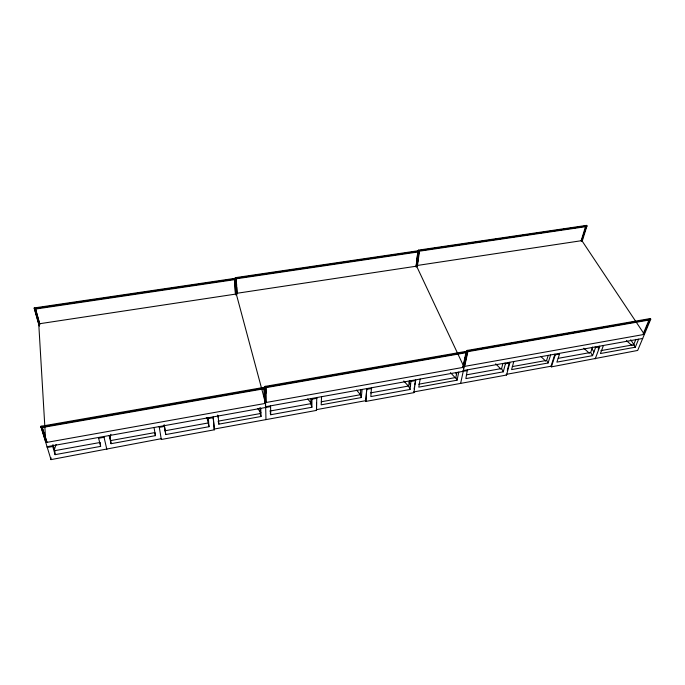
<?xml version="1.0" encoding="UTF-8"?>
<svg xmlns="http://www.w3.org/2000/svg" width="685" height="685" viewBox="0 0 685 685"><rect width="100%" height="100%" fill="white"/><g stroke="black" fill="none" stroke-linecap="round" stroke-linejoin="round"><path stroke-width="1.03" d="M270.233 412.909L270.729 414.733L311.889 407.267L310.776 403.679L310.939 398.601M311.889 407.267L311.94 398.43M159.194 426.592L161.3 439.487L214.388 429.795L214.225 429.05L316.496 410.401L316.547 402.617M316.496 410.401L316.753 397.565M321.556 396.701L321.179 404.826L361.312 397.557L362.091 389.44M361.312 397.557L360.301 394.74L360.781 389.662M365.799 401.41L366.775 388.6L365.799 401.41L413.928 392.642L415.581 379.85M371.45 387.761L370.833 396.581L410.032 389.465L411.009 380.672M585.692 226.118L581.145 240.743L581.488 241.257L582.216 241.146L586.976 225.896L586.625 225.382L418.535 250.111L419.066 251.215L416.857 266.705L416.069 266.825L417.91 251.412M416.069 266.825L418.004 250.778M417.216 259.418L417.507 257.354M417.953 254.246L418.535 250.111M416.882 264.17L417.165 262.192M417.439 260.214L417.867 257.235M418.15 255.257L418.569 252.285M418.706 251.292L418.8 250.659M417.55 262.518L417.97 259.538M418.252 257.56L418.535 255.582M418.818 253.596L419.246 250.624M463.488 365.85L416.6 266.157L417.388 266.037L419.511 251.172L586.78 226.521M410.032 389.465L408.628 386.023L409.467 380.552M414.125 388.926L414.451 386.914M414.776 384.893L415.101 382.881M420.145 379.036L418.8 387.136L457.058 380.209L458.77 372.109M457.058 380.209L455.825 377.503L456.886 372.443M266.14 401.718L266.337 402.455L463.265 367.357L462.949 366.68L466.254 351.337M463.711 364.831L466.142 353.571M463.368 368.581L463.813 366.526L462.949 366.68M466.99 351.807L467.127 351.182M465.415 360.789L466.476 355.883M460.62 383.394L467.453 351.867L466.802 350.506L650.322 318.551L650.75 319.176L637.675 350.446L551.382 366.86L551.023 366.218L554.893 354.171L555.261 354.821L551.382 366.86M647.162 319.672L649.269 319.304L649.697 319.938L643.609 334.52L464.67 366.372L467.872 351.662L467.675 350.352L468.009 351.028M467.358 369.84L465.877 378.608L503.269 371.835L505.419 363.752L505.076 363.093M503.269 371.835L501.591 368.53L502.918 363.47M507.277 370.354L509.443 362.305L509.786 362.973L506.523 375.037L413.637 391.948L413.928 392.642M513.81 361.526L511.584 369.609L548.077 362.999L550.637 354.933M110.02 437.338L110.901 434.256M581.488 241.257L586.24 226.007L585.889 225.493M583.389 235.76L581.873 240.632L643.378 332.859M583.997 233.808L586.625 225.382M548.077 362.999L546.639 360.404L548.223 355.361M559.14 353.409L559.517 354.059L556.879 362.125L592.568 355.661L595.522 347.603L595.128 346.97M54.389 449.514L56.093 444.471M592.568 355.661L590.65 352.475L592.628 347.038M598.176 349.23L599.289 346.225L599.683 346.858L595.222 358.88M603.442 345.48L600.42 353.528L635.295 347.218L638.617 339.178M635.295 347.218L633.676 344.718L635.877 339.358M649.269 319.304L643.189 333.895L643.609 334.52M650.065 319.167L650.322 318.551M463.813 366.526L463.265 367.357L466.442 352.647L265.994 387.65L266.337 402.455M111.064 443.692L155.401 435.651L154.913 432.586L110.696 440.575L111.064 443.692L109.189 435.566M260.052 407.464L260.249 413.56L218.19 421.155L218.84 424.143L261.011 416.497L260.762 408.371M52.522 445.729L55.091 454.652L100.626 446.38L100.198 442.467L54.826 450.662L52.942 444.565M164.16 424.64L165.761 434.555L209.019 426.704L208.06 417.824M551.023 366.218L506.189 374.37L506.523 375.037M316.264 409.681L365.542 400.708M161.18 438.717L50.998 459.618L40.835 426.31L467.453 351.867M466.382 374.875L501.591 368.53M512.303 366.595L546.639 360.404M558.198 358.324L590.65 352.475M600.925 350.626L633.676 344.718M269.736 411.086L310.776 403.679M321.291 401.778L360.301 394.74M370.568 392.89L408.628 386.023M418.681 384.208L455.825 377.503M165.119 430.745L208.231 422.953L207.692 417.465M45.741 441.765L46.794 441.585L46.845 442.382L264.633 403.533L264.264 388.729L42.153 427.568L42.11 426.755L46.794 441.585M642.693 338.45L462.923 370.636L463.24 371.313M265.686 407.489L265.489 406.753L467.675 370.517M505.419 363.752L509.786 362.973M555.261 354.821L559.517 354.059M595.522 347.603L599.683 346.858M47.102 446.697L270.584 406.607L270.378 405.871M312.163 399.149L316.984 398.285M367.032 389.303L371.715 388.464M411.3 381.365L415.872 380.543M47.145 447.502L52.574 446.534M100.626 446.38L98.631 438.263L103.957 437.304L103.872 436.516L106.851 449.42M159.322 427.363L164.494 426.43L164.357 425.668M208.223 418.578L213.275 417.67L213.112 416.917L214.225 429.05M467.872 351.662L649.697 319.938M40.877 427.123L265.215 387.933L264.812 386.451L650.75 319.176M478.044 349.153L480.151 348.785M482.249 348.417L484.346 348.048M493.799 346.404L495.906 346.036M509.563 343.656L511.661 343.288M525.318 340.907L527.416 340.548M536.869 338.895L538.975 338.527M541.073 338.167L543.171 337.799M552.624 336.147L554.73 335.787M556.828 335.419L558.926 335.051M568.387 333.407L570.485 333.038M572.583 332.67L574.689 332.302M584.142 330.658L586.24 330.29M588.338 329.93L590.444 329.562M599.897 327.909L601.995 327.55M604.101 327.182L606.199 326.813M615.652 325.169L617.75 324.801M631.407 322.421L633.505 322.053M581.145 240.743L417.122 265.489L417.388 266.037M236.667 287.246L236.984 293.274L415.812 266.277M419.066 251.215L34.25 307.925L34.284 308.567L38.788 324.502L39.73 324.356L35.389 308.438L39.696 323.714L235.426 294.13L235.589 294.721L236.445 294.593L235.28 277.682L586.976 225.896M235.965 287.965L236.291 294.002L237.147 293.874L236.188 278.196L236.565 285.234M424.512 249.845L426.618 249.537M428.724 249.229L430.831 248.92M433.99 248.45L436.097 248.141M447.69 246.437L449.797 246.129M457.169 245.042L459.275 244.733M470.86 243.021L472.975 242.713M476.135 242.25L478.241 241.942M480.348 241.625L482.454 241.317M489.826 240.23L491.933 239.921M494.039 239.613L496.146 239.305M499.305 238.834L501.42 238.526M503.526 238.217L505.633 237.9M513.005 236.822L515.111 236.505M517.218 236.197L519.324 235.888M522.484 235.426L524.59 235.109M526.697 234.801L528.803 234.493M530.918 234.184L533.024 233.868M536.184 233.405L538.29 233.097M540.396 232.789L542.503 232.472M545.662 232.009L547.769 231.701M549.875 231.393L551.982 231.076M554.088 230.768L556.194 230.46M559.354 229.997L561.469 229.68M563.575 229.372L565.682 229.064M568.841 228.602L570.947 228.285M574.107 227.822L576.213 227.514M582.533 226.581L584.639 226.273M34.284 308.567L235.606 278.872M236.351 278.786L418.972 251.84M35.432 309.081L235.64 279.514L235.477 278.915M626.398 340.616L632.041 345.531M583.817 348.203L589.323 353.22M541.064 356.679L545.662 361.081M495.683 363.812L500.932 369.095M450.413 372.623L455.516 378.009M403.765 380.946L408.705 386.443M356.585 390.09L360.721 394.988M307.736 398.918L311.016 403.054M257.808 408.62L260.951 412.849M206.331 417.619L208.762 421.129M630.722 339.751L634.199 345.094M591.986 348.785L593.921 351.97M464.353 365.696L464.67 366.372M455.713 372.734L456.604 374.669M409.193 382.307L410.615 385.758M40.835 426.31L45.433 440.806M42.153 427.568L46.845 442.382M34.25 307.925L39.387 326.103M265.986 387.025L265.78 386.28L265.943 393.258M234.57 278.401L235.589 294.721M234.767 279.643L234.604 279.043L235.426 294.13M236.984 293.274L237.147 293.874M236.291 294.002L264.641 399.826M264.633 403.533L264.085 389.046M260.249 413.56L261.011 416.497M109.523 435.489L110.696 440.575M207.863 419.229L208.66 422.987M208.231 422.953L209.019 426.704M154.048 427.5L155.401 435.651M164.494 426.43L165.761 434.555M98.546 437.475L98.631 438.263M213.275 417.67L214.388 429.795M218.147 416.018L218.84 424.143M217.659 415.059L217.839 417.088M54.826 450.662L55.091 454.652M50.861 457.477L50.998 459.618M39.696 323.714L39.73 324.356M38.788 324.502L45.612 439.633M41.913 426.121L41.956 426.935M235.443 278.273L235.854 285.953M264.042 387.359L264.059 387.993M265.215 387.933L265.977 419.614M265.009 387.188L265.258 397.334M265.438 404.689L265.489 406.753M270.584 406.607L270.729 414.733"/></g></svg>
